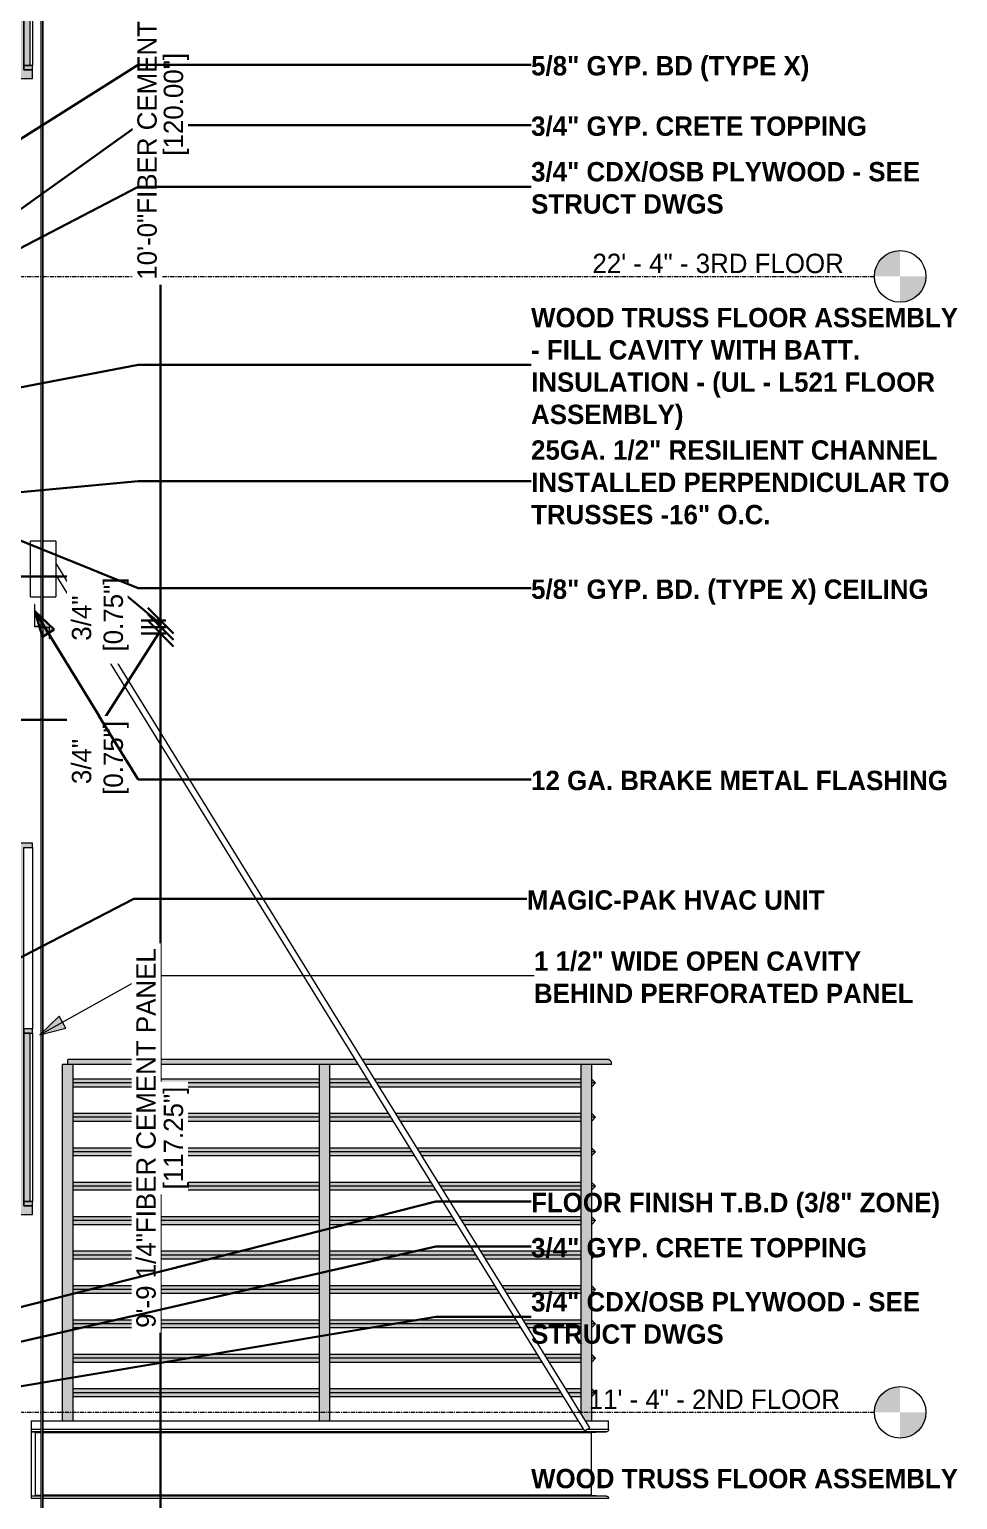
# Model space of a CAD drawing. Header units: inches. Extents: x 11989 to 12760, y -88 to 477.
# Drawn here: x 12116.5 to 12224.4, y 125.9 to 296.7 of the extents above; entities that cross this region are included whole.
import ezdxf

# ---------------------------------------------------------------- set-up
doc = ezdxf.new("R2010")
doc.units = ezdxf.units.IN
doc.header["$MEASUREMENT"] = 0
doc.linetypes.add('Grid Line 1_2_', pattern=[0.875, 0.5, -0.125, 0.125, -0.125])
for name, color, linetype, lineweight in [('A-ANNO-DIMS-1', 211, 'Continuous', 30), ('A-ANNO-NOTE', 131, 'Continuous', 9), ('A-FLOR-4', 55, 'Continuous', 9), ('A-FLOR-HRAL-1', 55, 'Continuous', 9), ('A-FLOR-HRAL-2', 254, 'Continuous', 9), ('A-FLOR-LEVL', 51, 'Continuous', 9), ('A-FLOR-LEVL-1', 51, 'Grid Line 1_2_', 9), ('A-GENM', 5, 'Continuous', 9), ('A-GENM-1', 55, 'Continuous', 9), ('A-GENM-2', 253, 'Continuous', 9), ('A-GLAZ-1', 55, 'Continuous', 9), ('A-GLAZ-2', 45, 'Continuous', 9), ('A-GLAZ-3', 151, 'Continuous', 9), ('A-WALL-5', 251, 'Continuous', 5), ('A-WALL-7', 55, 'Continuous', 9), ('A-WALL-8', 10, 'Continuous', 9), ('A-WALL-9', 113, 'Continuous', 9), ('G-ANNO-TEXT', 231, 'Continuous', 30), ('G-ANNO-TEXT-1', 231, 'Continuous', 9), ('S-BEAM-4', 55, 'Continuous', 9)]:
    doc.layers.add(name, color=color, linetype=linetype, lineweight=lineweight)
doc.styles.add('Century Gothic', font='ufonts.com_century-gothic.ttf', dxfattribs={"height": 2.25})
doc.styles.add('Century Gothic_B', font='GOTHICB.TTF', dxfattribs={"height": 2.25})
doc.dimstyles.new('OD__1_16__Tol__', dxfattribs={"dimscale": 12, "dimtxt": 2.349379, "dimasz": 0.25, "dimexe": 0.1875, "dimexo": 0.125, "dimgap": 0.03125, "dimtad": 1, "dimdec": 4, "dimrnd": 0.0625, "dimzin": 3, "dimdsep": 46, "dimlunit": 4, "dimtxsty": 'Century Gothic', "dimblk1": 'OBLIQUE', "dimblk2": 'OBLIQUE', "dimsah": 1, "dimcen": 0.09, "dimdle": 0.1875, "dimazin": 0, "dimtfac": 1, "dimtdec": 4, "dimtix": 1, "dimtmove": 0, "dimatfit": 3, "dimfxl": 1, "dimtvp": 1, "dimtfill": 1, "dimfrac": 2, "dimtolj": 1, "dimtzin": 0, "dimlwd": 30, "dimlwe": 30, "dimarcsym": 2})
doc.dimstyles.new('OD__1_16__Tol___1', dxfattribs={"dimscale": 12, "dimtxt": 2.349379, "dimasz": 0.25, "dimexe": 0.1875, "dimexo": 0.125, "dimgap": 0.03125, "dimtad": 1, "dimdec": 4, "dimrnd": 0.0625, "dimzin": 3, "dimdsep": 46, "dimlunit": 4, "dimtxsty": 'Century Gothic', "dimblk1": 'OBLIQUE', "dimblk2": 'OBLIQUE', "dimsah": 1, "dimcen": 0.09, "dimdle": 0.1875, "dimazin": 0, "dimtfac": 1, "dimtdec": 4, "dimtix": 1, "dimtmove": 1, "dimatfit": 3, "dimfxl": 1, "dimtvp": 1, "dimtfill": 1, "dimfrac": 2, "dimtolj": 1, "dimtzin": 0, "dimlwd": 30, "dimlwe": 30, "dimarcsym": 2})
pattern_1 = [(135, (11008.554, 72), (-1.0606602, -1.0606602), [])]

# ---------------------------------------------------------------- blocks, each defined once
blk = doc.blocks.new('Basic Wall _ EXT - FIBER CEMENT - LARGE - ___-2505162-WALL SECTION - AT HVAC UNITS')
at = {"layer": 'A-WALL-8'}
h = blk.add_hatch(color=256, dxfattribs=at)
h.paths.add_polyline_path([(12118.84, 225.94), (12118.84, 227.19), (12118.09, 227.25), (12118.09, 227.22), (12118.81, 227.16), (12118.81, 225.94)], flags=0)
h.paths.add_polyline_path([(12117.84, 227.24), (12117.84, 227.28), (12117.12, 227.34), (12117.12, 229.87), (12117.09, 229.87), (12117.09, 227.31), (12117.12, 227.31)], flags=0)
at = {"layer": 'A-WALL-9'}
for p, q in [((12117.09, 229.87), (12117.09, 227.31)), ((12117.12, 229.87), (12117.09, 229.87)), ((12117.12, 227.34), (12117.12, 229.87)), ((12117.09, 227.31), (12118.81, 227.16)), ((12118.84, 227.19), (12117.12, 227.34)), ((12118.81, 227.16), (12118.81, 225.94)), ((12118.81, 225.94), (12118.84, 225.94)), ((12118.84, 225.94), (12118.84, 227.19))]:
    blk.add_line(p, q, dxfattribs=at)
blk = doc.blocks.new('Perforated Panel at Magic-Pak - hvac panel - 3rd floor-2505074-WALL SECTION - AT HVAC UNITS')
at = {"layer": 'A-GLAZ-2'}
h = blk.add_hatch(dxfattribs=at)
h.set_pattern_fill('FP_2', color=256, style=0, pattern_type=2)
h.set_pattern_definition(pattern_1)
h.paths.add_polyline_path([(12118.03, 228), (12118.09, 228), (12118.09, 348), (12118.03, 348), (12118.03, 233.09)], flags=0)
at = {"layer": 'A-GLAZ-3'}
for p, q in [((12118.09, 348), (12118.03, 348)), ((12118.03, 348), (12118.03, 228)), ((12118.09, 228), (12118.09, 348)), ((12118.03, 228), (12118.09, 228))]:
    blk.add_line(p, q, dxfattribs=at)
blk = doc.blocks.new('V-Series_EWC4_SPVU_RFA_2015 - 2ND AND 3RD FLOOR-2226480-WALL SECTION - AT HVAC UNITS')
at = {"layer": 'A-GENM-2'}
for points in [[(12102.05, 291), (12116.84, 291), (12116.84, 292), (12115.84, 292), (12115.84, 333.62), (12116.84, 333.62), (12116.84, 334.12), (12087.4, 334.12), (12087.4, 310.66), (12088.06, 310.66), (12105.38, 292), (12087.65, 292), (12087.65, 294), (12087.4, 294), (12087.4, 291), (12088.06, 291)], [(12116.59, 292.5), (12116.59, 312.06), (12115.84, 312.06), (12115.84, 292.5), (12116.34, 292.5)]]:
    blk.add_hatch(color=256, dxfattribs=at).paths.add_polyline_path(points, flags=0)
h = blk.add_hatch(color=256, dxfattribs=at)
h.paths.add_polyline_path([(12115.84, 292), (12116.84, 292), (12116.84, 292.5), (12115.84, 292.5)], flags=0)
h.paths.add_polyline_path([(12115.84, 312.06), (12116.84, 312.06), (12116.84, 312.56), (12115.84, 312.56)], flags=0)
at = {"layer": 'A-GENM'}
for p, q in [((12116.84, 334.12), (12087.4, 334.12)), ((12087.4, 334.12), (12087.4, 310.66)), ((12115.84, 292), (12115.84, 333.62)), ((12115.84, 333.62), (12116.84, 333.62)), ((12116.84, 333.62), (12116.84, 334.12)), ((12115.84, 312.56), (12115.84, 312.06)), ((12116.84, 312.56), (12115.84, 312.56)), ((12115.84, 312.06), (12115.84, 292.5)), ((12116.59, 312.06), (12115.84, 312.06)), ((12115.84, 312.06), (12116.84, 312.06)), ((12116.59, 292.5), (12116.59, 312.06)), ((12116.84, 312.06), (12116.84, 312.56)), ((12087.4, 310.66), (12088.06, 310.66)), ((12088.06, 310.66), (12105.38, 292)), ((12087.65, 294), (12087.4, 294)), ((12087.4, 294), (12087.4, 291)), ((12087.65, 292), (12087.65, 294)), ((12115.84, 292.5), (12116.59, 292.5)), ((12115.84, 292.5), (12115.84, 292)), ((12116.84, 292.5), (12115.84, 292.5)), ((12116.84, 292), (12116.84, 292.5)), ((12087.4, 291), (12116.84, 291)), ((12105.38, 292), (12087.65, 292)), ((12094.4, 292), (12088.4, 292)), ((12088.4, 292), (12088.4, 291)), ((12088.4, 291), (12094.4, 291)), ((12094.4, 291), (12094.4, 292)), ((12115.84, 292), (12116.84, 292)), ((12116.84, 292), (12115.84, 292)), ((12116.84, 291), (12116.84, 292))]:
    blk.add_line(p, q, dxfattribs=at)
at = {"layer": 'A-GENM-1'}
for p, q in [((12088.4, 335.12), (12096.4, 335.12)), ((12088.4, 334.12), (12088.4, 335.12)), ((12096.4, 335.12), (12096.4, 334.12)), ((12116.84, 333.62), (12116.84, 312.56)), ((12116.84, 312.06), (12116.84, 292.5)), ((12087.4, 310.66), (12087.4, 294))]:
    blk.add_line(p, q, dxfattribs=at)
blk = doc.blocks.new('Perforated Panel at Magic-Pak - hvac panel - 2nd floor 2-2702972-WALL SECTION - AT HVAC UNITS')
at = {"layer": 'A-GLAZ-2'}
h = blk.add_hatch(dxfattribs=at)
h.set_pattern_fill('FP_2', color=256, style=0, pattern_type=2)
h.set_pattern_definition(pattern_1)
h.paths.add_polyline_path([(12118.09, 109.25), (12118.09, 226.5), (12118.03, 226.5), (12118.03, 109.25)], flags=0)
at = {"layer": 'A-GLAZ-3'}
for p, q in [((12118.09, 226.5), (12118.03, 226.5)), ((12118.03, 226.5), (12118.03, 109.25)), ((12118.09, 109.25), (12118.09, 226.5)), ((12118.03, 109.25), (12118.09, 109.25))]:
    blk.add_line(p, q, dxfattribs=at)
blk = doc.blocks.new('Railing - Baluster_01-2700443-WALL SECTION - AT HVAC UNITS')
at = {"layer": 'A-FLOR-HRAL-2'}
blk.add_hatch(color=256, dxfattribs=at).paths.add_polyline_path([(12151.4, 135), (12151.4, 176.4), (12150.21, 176.4), (12150.21, 135)], flags=0)
at = {"layer": 'A-FLOR-HRAL-1'}
for p, q in [((12150.21, 135), (12150.21, 176.4)), ((12151.4, 176.4), (12151.4, 135))]:
    blk.add_line(p, q, dxfattribs=at)
blk = doc.blocks.new('Railing - Baluster_01-V2-WALL SECTION - AT HVAC UNITS')
at = {"layer": 'A-FLOR-HRAL-2'}
blk.add_hatch(color=256, dxfattribs=at).paths.add_polyline_path([(12181.84, 135), (12181.84, 176.4), (12180.66, 176.4), (12180.66, 135.82), (12181.16, 135), (12181.67, 135)], flags=0)
at = {"layer": 'A-FLOR-HRAL-1'}
for p, q in [((12180.66, 135.82), (12180.66, 176.4)), ((12181.84, 176.4), (12181.84, 135))]:
    blk.add_line(p, q, dxfattribs=at)
blk = doc.blocks.new('Railing - Baluster_01-V3-WALL SECTION - AT HVAC UNITS')
at = {"layer": 'A-FLOR-HRAL-2'}
blk.add_hatch(color=256, dxfattribs=at).paths.add_polyline_path([(12121.54, 135), (12121.54, 176.4), (12120.36, 176.4), (12120.36, 135)], flags=0)
at = {"layer": 'A-FLOR-HRAL-1'}
for p, q in [((12120.36, 135), (12120.36, 176.4)), ((12120.95, 176.4), (12120.36, 176.4)), ((12121.54, 176.4), (12121.54, 135))]:
    blk.add_line(p, q, dxfattribs=at)
blk = doc.blocks.new('Railing - Railing-3286869-WALL SECTION - AT HVAC UNITS')
at = {"layer": 'A-FLOR-HRAL-2'}
h = blk.add_hatch(color=256, dxfattribs=at)
h.paths.add_polyline_path([(12180.66, 176.53), (12184.2, 176.53), (12184.19, 176.65), (12184.14, 176.76), (12184.06, 176.86), (12183.97, 176.94), (12183.85, 176.98), (12183.73, 177), (12155.23, 176.99), (12155.51, 176.53)], flags=0)
h.paths.add_polyline_path([(12146.31, 176.53), (12154.63, 176.53), (12154.34, 177), (12120.95, 177), (12120.95, 176.53), (12124.18, 176.53)], flags=0)
h = blk.add_hatch(color=256, dxfattribs=at)
h.paths.add_polyline_path([(12146.31, 176.4), (12154.71, 176.4), (12154.63, 176.53), (12120.95, 176.53), (12120.95, 176.4), (12124.18, 176.4)], flags=0)
h.paths.add_polyline_path([(12181.04, 176.4), (12184.2, 176.4), (12184.2, 176.53), (12155.51, 176.53), (12155.59, 176.4), (12180.66, 176.4)], flags=0)
h = blk.add_hatch(color=256, dxfattribs=at)
h.paths.add_polyline_path([(12156.91, 174.28), (12180.66, 174.28), (12180.66, 174.75), (12156.61, 174.75)], flags=0)
h.paths.add_polyline_path([(12124.18, 174.28), (12150.21, 174.28), (12150.21, 174.75), (12121.54, 174.75), (12121.54, 174.28)], flags=0)
h.paths.add_polyline_path([(12181.84, 174.28), (12182.31, 174.28), (12181.84, 174.75)], flags=0)
h.paths.add_polyline_path([(12156.02, 174.28), (12155.73, 174.75), (12151.4, 174.75), (12151.4, 174.28)], flags=0)
h = blk.add_hatch(color=256, dxfattribs=at)
h.paths.add_polyline_path([(12121.54, 173.8), (12150.21, 173.8), (12150.21, 174.28), (12121.54, 174.28)], flags=0)
h.paths.add_polyline_path([(12180.66, 173.8), (12180.66, 174.28), (12156.91, 174.28), (12157.2, 173.8)], flags=0)
h.paths.add_polyline_path([(12181.84, 173.8), (12182.31, 174.28), (12181.84, 174.28)], flags=0)
h.paths.add_polyline_path([(12151.4, 173.8), (12156.32, 173.8), (12156.02, 174.28), (12151.4, 174.28)], flags=0)
h = blk.add_hatch(color=256, dxfattribs=at)
h.paths.add_polyline_path([(12121.54, 170.28), (12150.21, 170.28), (12150.21, 170.75), (12121.54, 170.75)], flags=0)
h.paths.add_polyline_path([(12181.84, 170.28), (12182.31, 170.28), (12181.84, 170.75)], flags=0)
h.paths.add_polyline_path([(12180.66, 170.28), (12180.66, 170.75), (12159.08, 170.75), (12159.38, 170.28)], flags=0)
h.paths.add_polyline_path([(12158.49, 170.28), (12158.2, 170.75), (12151.4, 170.75), (12151.4, 170.28)], flags=0)
h = blk.add_hatch(color=256, dxfattribs=at)
h.paths.add_polyline_path([(12159.67, 169.8), (12180.66, 169.8), (12180.66, 170.28), (12159.38, 170.28)], flags=0)
h.paths.add_polyline_path([(12124.18, 169.8), (12150.21, 169.8), (12150.21, 170.28), (12121.54, 170.28), (12121.54, 169.8)], flags=0)
h.paths.add_polyline_path([(12181.84, 169.8), (12182.31, 170.28), (12181.84, 170.28)], flags=0)
h.paths.add_polyline_path([(12151.4, 169.8), (12158.79, 169.8), (12158.49, 170.28), (12151.4, 170.28)], flags=0)
h = blk.add_hatch(color=256, dxfattribs=at)
h.paths.add_polyline_path([(12121.54, 166.28), (12150.21, 166.28), (12150.21, 166.75), (12121.54, 166.75)], flags=0)
h.paths.add_polyline_path([(12181.84, 166.28), (12182.31, 166.28), (12181.84, 166.75)], flags=0)
h.paths.add_polyline_path([(12180.66, 166.28), (12180.66, 166.75), (12161.55, 166.75), (12161.85, 166.28)], flags=0)
h.paths.add_polyline_path([(12160.96, 166.28), (12160.67, 166.75), (12151.4, 166.75), (12151.4, 166.28)], flags=0)
h = blk.add_hatch(color=256, dxfattribs=at)
h.paths.add_polyline_path([(12121.54, 165.8), (12150.21, 165.8), (12150.21, 166.28), (12121.54, 166.28)], flags=0)
h.paths.add_polyline_path([(12181.84, 165.8), (12182.31, 166.28), (12181.84, 166.28)], flags=0)
h.paths.add_polyline_path([(12180.66, 165.8), (12180.66, 166.28), (12161.85, 166.28), (12162.14, 165.8)], flags=0)
h.paths.add_polyline_path([(12161.26, 165.8), (12160.96, 166.28), (12151.4, 166.28), (12151.4, 165.8)], flags=0)
h = blk.add_hatch(color=256, dxfattribs=at)
h.paths.add_polyline_path([(12121.54, 162.28), (12150.21, 162.28), (12150.21, 162.75), (12121.54, 162.75)], flags=0)
h.paths.add_polyline_path([(12180.66, 162.28), (12180.66, 162.75), (12164.02, 162.75), (12164.32, 162.28)], flags=0)
h.paths.add_polyline_path([(12181.84, 162.28), (12182.31, 162.28), (12181.84, 162.75)], flags=0)
h.paths.add_polyline_path([(12163.44, 162.28), (12163.14, 162.75), (12151.4, 162.75), (12151.4, 162.28)], flags=0)
h = blk.add_hatch(color=256, dxfattribs=at)
h.paths.add_polyline_path([(12164.61, 161.8), (12180.66, 161.8), (12180.66, 162.28), (12164.32, 162.28)], flags=0)
h.paths.add_polyline_path([(12121.54, 161.8), (12150.21, 161.8), (12150.21, 162.28), (12121.54, 162.28)], flags=0)
h.paths.add_polyline_path([(12151.4, 161.8), (12163.73, 161.8), (12163.44, 162.28), (12151.4, 162.28)], flags=0)
h.paths.add_polyline_path([(12181.84, 161.8), (12182.31, 162.28), (12181.84, 162.28)], flags=0)
h = blk.add_hatch(color=256, dxfattribs=at)
h.paths.add_polyline_path([(12121.54, 158.28), (12150.21, 158.28), (12150.21, 158.75), (12121.54, 158.75)], flags=0)
h.paths.add_polyline_path([(12180.66, 158.28), (12180.66, 158.75), (12166.49, 158.75), (12166.79, 158.28), (12168.45, 158.28)], flags=0)
h.paths.add_polyline_path([(12182.31, 158.28), (12181.84, 158.75), (12181.84, 158.28)], flags=0)
h.paths.add_polyline_path([(12151.4, 158.28), (12165.91, 158.28), (12165.61, 158.75), (12151.4, 158.75)], flags=0)
h = blk.add_hatch(color=256, dxfattribs=at)
h.paths.add_polyline_path([(12121.54, 157.8), (12150.21, 157.8), (12150.21, 158.28), (12121.54, 158.28)], flags=0)
h.paths.add_polyline_path([(12180.66, 157.8), (12180.66, 158.28), (12166.79, 158.28), (12167.08, 157.8), (12168.45, 157.8)], flags=0)
h.paths.add_polyline_path([(12151.4, 157.8), (12166.2, 157.8), (12165.91, 158.28), (12151.4, 158.28)], flags=0)
h.paths.add_polyline_path([(12181.84, 157.8), (12182.31, 158.28), (12181.84, 158.28)], flags=0)
h = blk.add_hatch(color=256, dxfattribs=at)
h.paths.add_polyline_path([(12168.38, 154.28), (12168.08, 154.75), (12151.4, 154.75), (12151.4, 154.28)], flags=0)
h.paths.add_polyline_path([(12180.66, 154.28), (12180.66, 154.75), (12168.97, 154.75), (12169.26, 154.28)], flags=0)
h.paths.add_polyline_path([(12124.18, 154.28), (12150.21, 154.28), (12150.21, 154.75), (12121.54, 154.75), (12121.54, 154.28)], flags=0)
h.paths.add_polyline_path([(12182.31, 154.28), (12181.84, 154.75), (12181.84, 154.28)], flags=0)
h = blk.add_hatch(color=256, dxfattribs=at)
h.paths.add_polyline_path([(12121.54, 153.8), (12150.21, 153.8), (12150.21, 154.28), (12121.54, 154.28)], flags=0)
h.paths.add_polyline_path([(12180.66, 153.8), (12180.66, 154.28), (12169.26, 154.28), (12169.55, 153.8)], flags=0)
h.paths.add_polyline_path([(12168.45, 153.8), (12168.67, 153.8), (12168.38, 154.28), (12151.4, 154.28), (12151.4, 153.8)], flags=0)
h.paths.add_polyline_path([(12181.84, 153.8), (12182.31, 154.28), (12181.84, 154.28)], flags=0)
h = blk.add_hatch(color=256, dxfattribs=at)
h.paths.add_polyline_path([(12181.84, 150.28), (12182.31, 150.28), (12181.84, 150.75)], flags=0)
h.paths.add_polyline_path([(12124.18, 150.28), (12150.21, 150.28), (12150.21, 150.75), (12121.54, 150.75), (12121.54, 150.28)], flags=0)
h.paths.add_polyline_path([(12180.66, 150.28), (12180.66, 150.75), (12171.44, 150.75), (12171.73, 150.28)], flags=0)
h.paths.add_polyline_path([(12170.85, 150.28), (12170.55, 150.75), (12151.4, 150.75), (12151.4, 150.28), (12168.45, 150.28)], flags=0)
h = blk.add_hatch(color=256, dxfattribs=at)
h.paths.add_polyline_path([(12121.54, 149.8), (12150.21, 149.8), (12150.21, 150.28), (12121.54, 150.28)], flags=0)
h.paths.add_polyline_path([(12180.66, 149.8), (12180.66, 150.28), (12171.73, 150.28), (12172.02, 149.8)], flags=0)
h.paths.add_polyline_path([(12151.4, 149.8), (12171.14, 149.8), (12170.85, 150.28), (12151.4, 150.28)], flags=0)
h.paths.add_polyline_path([(12181.84, 149.8), (12182.31, 150.28), (12181.84, 150.28)], flags=0)
h = blk.add_hatch(color=256, dxfattribs=at)
h.paths.add_polyline_path([(12182.31, 146.28), (12181.84, 146.75), (12181.84, 146.28)], flags=0)
h.paths.add_polyline_path([(12180.66, 146.28), (12180.66, 146.75), (12173.91, 146.75), (12174.2, 146.28)], flags=0)
h.paths.add_polyline_path([(12124.18, 146.28), (12150.21, 146.28), (12150.21, 146.75), (12121.54, 146.75), (12121.54, 146.28)], flags=0)
h.paths.add_polyline_path([(12173.32, 146.28), (12173.02, 146.75), (12151.4, 146.75), (12151.4, 146.28), (12168.45, 146.28)], flags=0)
h = blk.add_hatch(color=256, dxfattribs=at)
h.paths.add_polyline_path([(12173.61, 145.8), (12173.32, 146.28), (12151.4, 146.28), (12151.4, 145.8), (12168.45, 145.8)], flags=0)
h.paths.add_polyline_path([(12124.18, 145.8), (12150.21, 145.8), (12150.21, 146.28), (12121.54, 146.28), (12121.54, 145.8)], flags=0)
h.paths.add_polyline_path([(12181.84, 145.8), (12182.31, 146.28), (12181.84, 146.28), (12181.84, 145.88)], flags=0)
h.paths.add_polyline_path([(12180.66, 145.8), (12180.66, 146.28), (12174.2, 146.28), (12174.49, 145.8)], flags=0)
h = blk.add_hatch(color=256, dxfattribs=at)
h.paths.add_polyline_path([(12176.67, 142.28), (12180.66, 142.28), (12180.66, 142.75), (12176.38, 142.75)], flags=0)
h.paths.add_polyline_path([(12124.18, 142.28), (12150.21, 142.28), (12150.21, 142.75), (12121.54, 142.75), (12121.54, 142.28)], flags=0)
h.paths.add_polyline_path([(12168.45, 142.28), (12175.79, 142.28), (12175.5, 142.75), (12151.4, 142.75), (12151.4, 142.28)], flags=0)
h.paths.add_polyline_path([(12181.84, 142.28), (12182.31, 142.28), (12181.84, 142.75)], flags=0)
h = blk.add_hatch(color=256, dxfattribs=at)
h.paths.add_polyline_path([(12121.54, 141.8), (12150.21, 141.8), (12150.21, 142.28), (12121.54, 142.28)], flags=0)
h.paths.add_polyline_path([(12180.66, 141.8), (12180.66, 142.28), (12176.67, 142.28), (12176.96, 141.8)], flags=0)
h.paths.add_polyline_path([(12176.08, 141.8), (12175.79, 142.28), (12151.4, 142.28), (12151.4, 141.8), (12168.45, 141.8)], flags=0)
h.paths.add_polyline_path([(12181.84, 141.8), (12182.31, 142.28), (12181.84, 142.28)], flags=0)
h = blk.add_hatch(color=256, dxfattribs=at)
h.paths.add_polyline_path([(12181.84, 138.28), (12182.31, 138.28), (12181.84, 138.75)], flags=0)
h.paths.add_polyline_path([(12124.18, 138.28), (12150.21, 138.28), (12150.21, 138.75), (12121.54, 138.75), (12121.54, 138.28)], flags=0)
h.paths.add_polyline_path([(12180.66, 138.28), (12180.66, 138.75), (12178.85, 138.75), (12179.14, 138.28)], flags=0)
h.paths.add_polyline_path([(12178.26, 138.28), (12177.97, 138.75), (12151.4, 138.75), (12151.4, 138.28), (12168.45, 138.28)], flags=0)
h = blk.add_hatch(color=256, dxfattribs=at)
h.paths.add_polyline_path([(12179.43, 137.8), (12180.66, 137.8), (12180.66, 138.28), (12179.14, 138.28)], flags=0)
h.paths.add_polyline_path([(12124.18, 137.8), (12150.21, 137.8), (12150.21, 138.28), (12121.54, 138.28), (12121.54, 137.8)], flags=0)
h.paths.add_polyline_path([(12168.45, 137.8), (12178.55, 137.8), (12178.26, 138.28), (12151.4, 138.28), (12151.4, 137.8)], flags=0)
h.paths.add_polyline_path([(12181.84, 137.8), (12182.31, 138.28), (12181.84, 138.28)], flags=0)
at = {"layer": 'A-FLOR-HRAL-1'}
for p, q in [((12154.34, 177), (12120.95, 177)), ((12120.95, 176.53), (12120.95, 177)), ((12120.95, 176.4), (12120.95, 176.53)), ((12154.71, 176.4), (12120.95, 176.4)), ((12183.73, 177), (12155.22, 177)), ((12184.2, 176.4), (12155.59, 176.4)), ((12184.2, 176.4), (12184.2, 176.53)), ((12121.54, 174.75), (12150.21, 174.75)), ((12150.21, 174.28), (12121.54, 174.28)), ((12151.4, 174.75), (12155.73, 174.75)), ((12156.02, 174.28), (12151.4, 174.28)), ((12156.61, 174.75), (12180.66, 174.75)), ((12180.66, 174.28), (12156.91, 174.28)), ((12182.31, 174.28), (12181.84, 174.75)), ((12181.84, 173.8), (12182.31, 174.28)), ((12182.31, 174.28), (12181.84, 174.28)), ((12150.21, 173.8), (12121.54, 173.8)), ((12156.32, 173.8), (12151.4, 173.8)), ((12180.66, 173.8), (12157.2, 173.8)), ((12121.54, 170.75), (12150.21, 170.75)), ((12150.21, 170.28), (12121.54, 170.28)), ((12150.21, 169.8), (12121.54, 169.8)), ((12151.4, 170.75), (12158.2, 170.75)), ((12158.49, 170.28), (12151.4, 170.28)), ((12158.79, 169.8), (12151.4, 169.8)), ((12159.08, 170.75), (12180.66, 170.75)), ((12180.66, 170.28), (12159.38, 170.28)), ((12180.66, 169.8), (12159.67, 169.8)), ((12182.31, 170.28), (12181.84, 170.75)), ((12181.84, 169.8), (12182.31, 170.28)), ((12182.31, 170.28), (12181.84, 170.28)), ((12121.54, 166.75), (12150.21, 166.75)), ((12150.21, 166.28), (12121.54, 166.28)), ((12150.21, 165.8), (12121.54, 165.8)), ((12151.4, 166.75), (12160.67, 166.75)), ((12160.96, 166.28), (12151.4, 166.28)), ((12161.26, 165.8), (12151.4, 165.8)), ((12161.55, 166.75), (12180.66, 166.75)), ((12180.66, 166.28), (12161.85, 166.28)), ((12180.66, 165.8), (12162.14, 165.8)), ((12182.31, 166.28), (12181.84, 166.75)), ((12181.84, 165.8), (12182.31, 166.28)), ((12182.31, 166.28), (12181.84, 166.28)), ((12121.54, 162.75), (12150.21, 162.75)), ((12151.4, 162.75), (12163.14, 162.75)), ((12164.02, 162.75), (12180.66, 162.75)), ((12182.31, 162.28), (12181.84, 162.75)), ((12150.21, 162.28), (12121.54, 162.28)), ((12150.21, 161.8), (12121.54, 161.8)), ((12163.44, 162.28), (12151.4, 162.28)), ((12163.73, 161.8), (12151.4, 161.8)), ((12180.66, 162.28), (12164.32, 162.28)), ((12180.66, 161.8), (12164.61, 161.8)), ((12181.84, 161.8), (12182.31, 162.28)), ((12182.31, 162.28), (12181.84, 162.28)), ((12121.54, 158.75), (12150.21, 158.75)), ((12150.21, 158.28), (12121.54, 158.28)), ((12150.21, 157.8), (12121.54, 157.8)), ((12151.4, 158.75), (12165.61, 158.75)), ((12165.91, 158.28), (12151.4, 158.28)), ((12166.2, 157.8), (12151.4, 157.8)), ((12166.49, 158.75), (12180.66, 158.75)), ((12180.66, 158.28), (12166.79, 158.28)), ((12180.66, 157.8), (12167.08, 157.8)), ((12182.31, 158.28), (12181.84, 158.75)), ((12181.84, 157.8), (12182.31, 158.28)), ((12182.31, 158.28), (12181.84, 158.28)), ((12121.54, 154.75), (12150.21, 154.75)), ((12150.21, 154.28), (12121.54, 154.28)), ((12150.21, 153.8), (12121.54, 153.8)), ((12151.4, 154.75), (12168.08, 154.75)), ((12168.38, 154.28), (12151.4, 154.28)), ((12168.67, 153.8), (12151.4, 153.8)), ((12168.97, 154.75), (12180.66, 154.75)), ((12180.66, 154.28), (12169.26, 154.28)), ((12180.66, 153.8), (12169.55, 153.8)), ((12182.31, 154.28), (12181.84, 154.75)), ((12181.84, 153.8), (12182.31, 154.28)), ((12182.31, 154.28), (12181.84, 154.28)), ((12121.54, 150.75), (12150.21, 150.75)), ((12151.4, 150.75), (12170.55, 150.75)), ((12171.44, 150.75), (12180.66, 150.75)), ((12182.31, 150.28), (12181.84, 150.75)), ((12150.21, 150.28), (12121.54, 150.28)), ((12150.21, 149.8), (12121.54, 149.8)), ((12170.85, 150.28), (12151.4, 150.28)), ((12171.14, 149.8), (12151.4, 149.8)), ((12180.66, 150.28), (12171.73, 150.28)), ((12180.66, 149.8), (12172.02, 149.8)), ((12181.84, 149.8), (12182.31, 150.28)), ((12182.31, 150.28), (12181.84, 150.28)), ((12121.54, 146.75), (12150.21, 146.75)), ((12150.21, 146.28), (12121.54, 146.28)), ((12150.21, 145.8), (12121.54, 145.8)), ((12151.4, 146.75), (12173.02, 146.75)), ((12173.32, 146.28), (12151.4, 146.28)), ((12173.61, 145.8), (12151.4, 145.8)), ((12173.9, 146.75), (12180.66, 146.75)), ((12180.66, 146.28), (12174.2, 146.28)), ((12180.66, 145.8), (12174.49, 145.8)), ((12182.31, 146.28), (12181.84, 146.75)), ((12181.84, 145.8), (12182.31, 146.28)), ((12182.31, 146.28), (12181.84, 146.28)), ((12121.54, 142.75), (12150.21, 142.75)), ((12150.21, 142.28), (12121.54, 142.28)), ((12150.21, 141.8), (12121.54, 141.8)), ((12151.4, 142.75), (12175.5, 142.75)), ((12175.79, 142.28), (12151.4, 142.28)), ((12176.08, 141.8), (12151.4, 141.8)), ((12176.38, 142.75), (12180.66, 142.75)), ((12180.66, 142.28), (12176.67, 142.28)), ((12180.66, 141.8), (12176.96, 141.8)), ((12182.31, 142.28), (12181.84, 142.75)), ((12181.84, 141.8), (12182.31, 142.28)), ((12182.31, 142.28), (12181.84, 142.28)), ((12121.54, 138.75), (12150.21, 138.75)), ((12151.4, 138.75), (12177.97, 138.75)), ((12178.85, 138.75), (12180.66, 138.75)), ((12182.31, 138.28), (12181.84, 138.75)), ((12150.21, 138.28), (12121.54, 138.28)), ((12150.21, 137.8), (12121.54, 137.8)), ((12178.26, 138.28), (12151.4, 138.28)), ((12178.55, 137.8), (12151.4, 137.8)), ((12180.66, 138.28), (12179.14, 138.28)), ((12180.66, 137.8), (12179.43, 137.8)), ((12181.84, 137.8), (12182.31, 138.28)), ((12182.31, 138.28), (12181.84, 138.28))]:
    blk.add_line(p, q, dxfattribs=at)
blk.add_open_spline([(12184.2, 176.53), (12184.2, 176.57), (12184.19, 176.63), (12184.17, 176.71), (12184.14, 176.76), (12184.11, 176.81), (12184.08, 176.84), (12184.06, 176.87), (12184.02, 176.9), (12183.97, 176.93), (12183.94, 176.95), (12183.9, 176.97), (12183.83, 176.99), (12183.77, 177), (12183.73, 177)], degree=3, knots=[0, 0, 0, 0, 0.166667, 0.25, 0.333333, 0.416667, 0.458333, 0.5, 0.583333, 0.666667, 0.708333, 0.75, 0.833333, 1, 1, 1, 1], dxfattribs=at)
for name in ['Railing - Baluster_01-V3-WALL SECTION - AT HVAC UNITS', 'Railing - Baluster_01-2700443-WALL SECTION - AT HVAC UNITS', 'Railing - Baluster_01-V2-WALL SECTION - AT HVAC UNITS']:
    blk.add_blockref(name, (0, 0))
blk = doc.blocks.new('Walls 15 - Walls 1-3286814-WALL SECTION - AT HVAC UNITS')
at = {"layer": 'S-BEAM-4'}
for p, q in [((12117.84, 237.25), (12116.64, 237.25)), ((12116.64, 234), (12116.64, 237.25)), ((12119.58, 237.25), (12118.09, 237.25)), ((12119.58, 237.25), (12119.58, 234)), ((12181.67, 134.18), (12119.58, 234.71)), ((12116.64, 230.75), (12116.64, 234)), ((12119.58, 234), (12119.58, 230.75)), ((12119.58, 233.28), (12181.03, 133.79)), ((12116.64, 230.75), (12117.84, 230.75)), ((12118.09, 230.75), (12119.58, 230.75)), ((12181.35, 133.99), (12181.04, 133.8)), ((12181.63, 134.16), (12181.35, 133.99))]:
    blk.add_line(p, q, dxfattribs=at)
blk = doc.blocks.new('Walls 19 - Walls 3-3286838-WALL SECTION - AT HVAC UNITS')
at = {"layer": 'A-WALL-7'}
for p, q in [((12117.84, 134), (12116.7, 134)), ((12116.7, 134), (12116.7, 133.73)), ((12116.7, 133.73), (12117.84, 133.73)), ((12117.84, 133.73), (12116.7, 133.73)), ((12116.7, 133.73), (12116.7, 133.65)), ((12116.7, 133.66), (12116.7, 126.34)), ((12117.19, 133.61), (12117.84, 133.65)), ((12117.19, 126.39), (12117.19, 133.61)), ((12180.96, 134), (12118.09, 134)), ((12118.09, 133.73), (12183.57, 133.73)), ((12183.57, 133.73), (12118.09, 133.73)), ((12181.8, 133.61), (12118.09, 133.61)), ((12183.84, 134), (12181.37, 134)), ((12183.57, 133.73), (12181.8, 133.61)), ((12181.8, 133.61), (12181.8, 126.39)), ((12116.7, 126.35), (12116.7, 126.27)), ((12117.84, 126.27), (12116.7, 126.27)), ((12117.84, 126.27), (12116.7, 126.27)), ((12116.7, 126.27), (12116.7, 126)), ((12117.84, 126), (12116.7, 126)), ((12117.84, 126.35), (12117.19, 126.39)), ((12181.8, 126.39), (12118.09, 126.39)), ((12183.57, 126.27), (12118.09, 126.27)), ((12183.57, 126.27), (12118.09, 126.27)), ((12183.84, 126), (12118.09, 126)), ((12181.8, 126.39), (12183.57, 126.27))]:
    blk.add_line(p, q, dxfattribs=at)
for points, knots in [([(12183.84, 134), (12183.84, 133.98), (12183.83, 133.94), (12183.82, 133.9), (12183.8, 133.86), (12183.79, 133.84), (12183.77, 133.82), (12183.76, 133.8), (12183.74, 133.79), (12183.72, 133.77), (12183.7, 133.76), (12183.67, 133.75), (12183.63, 133.73), (12183.59, 133.73), (12183.57, 133.73)], [-1, -1, -1, -1, -0.833333, -0.75, -0.666667, -0.583333, -0.541667, -0.5, -0.416667, -0.375, -0.333333, -0.25, -0.166667, 0, 0, 0, 0]), ([(12183.57, 126.27), (12183.59, 126.27), (12183.63, 126.27), (12183.67, 126.25), (12183.7, 126.24), (12183.72, 126.23), (12183.74, 126.21), (12183.76, 126.2), (12183.77, 126.18), (12183.79, 126.16), (12183.8, 126.14), (12183.82, 126.1), (12183.83, 126.06), (12183.84, 126.02), (12183.84, 126)], [-1, -1, -1, -1, -0.833333, -0.75, -0.666667, -0.625, -0.583333, -0.5, -0.458333, -0.416667, -0.333333, -0.25, -0.166667, 0, 0, 0, 0])]:
    blk.add_open_spline(points, degree=3, knots=knots, dxfattribs=at)
blk = doc.blocks.new('Level - Level Head - Circle-50818-WALL SECTION - AT HVAC UNITS')
at = {"layer": 'A-FLOR-LEVL'}
h = blk.add_hatch(color=256, dxfattribs=at)
edge = h.paths.add_edge_path(flags=0)
edge.add_line((12217.75, 0), (12214.75, 0))
edge.add_arc((12217.75, 0), 3, 90, 180, ccw=False)
edge.add_line((12217.75, 3), (12217.75, 0))
h = blk.add_hatch(color=256, dxfattribs=at)
edge = h.paths.add_edge_path(flags=0)
edge.add_line((12217.75, -3), (12217.75, 0))
edge.add_line((12217.75, 0), (12220.75, 0))
edge.add_arc((12217.75, 0), 3, 270, 360, ccw=False)
blk.add_circle((12217.75, 0), 3, dxfattribs=at)
blk = doc.blocks.new('_Oblique')
at = {"color": 0, "linetype": 'ByBlock', "lineweight": -2}
blk.add_line((-0.5, -0.5), (0.5, 0.5), dxfattribs=at)
blk = doc.blocks.new('DIMBLOCK4-WALL SECTION - AT HVAC UNITS')
at = {"layer": 'A-ANNO-DIMS-1', "color": 0, "lineweight": 30, "transparency": 16777216}
for p, q in [((12131.75, 350.25), (12131.75, 225.75)), ((12132.37, 348), (12129.5, 348)), ((12132.37, 228), (12129.5, 228))]:
    blk.add_line(p, q, dxfattribs=at)
at = {"layer": 'Defpoints', "color": 0, "transparency": 16777216}
for p in [(12133.87, 348), (12131.75, 228), (12133.87, 228)]:
    blk.add_point(p, dxfattribs=at)
at = {"layer": 'A-ANNO-DIMS-1', "color": 0, "lineweight": 30, "transparency": 16777216, "xscale": 3, "yscale": 3, "zscale": 3}
for p, rotation in [((12131.75, 348), 90), ((12131.75, 228), 270)]:
    blk.add_blockref('_Oblique', p, dxfattribs=dict(at, rotation=rotation))
at = {"layer": 'A-ANNO-DIMS-1', "color": 0, "transparency": 16777216, "insert": (12130.19, 288), "char_height": 2.25, "attachment_point": 5, "rotation": 90, "style": 'Century Gothic', "bg_fill": 3, "box_fill_scale": 1.25, "bg_fill_color": 256, "bg_fill_true_color": 13158600, "bg_fill_transparency": 0}
blk.add_mtext('\\A1;10\'-0"FIBER CEMENT PANEL', dxfattribs=at)
at = {"layer": 'A-ANNO-DIMS-1', "color": 0, "transparency": 16777216, "insert": (12133.58, 288), "char_height": 2.25, "attachment_point": 5, "rotation": 90, "style": 'Century Gothic', "bg_fill": 3, "box_fill_scale": 1.25, "bg_fill_color": 256, "bg_fill_true_color": 13158600, "bg_fill_transparency": 0}
blk.add_mtext('\\A1;[120.00"]', dxfattribs=at)
blk = doc.blocks.new('DIMBLOCK5-WALL SECTION - AT HVAC UNITS')
at = {"layer": 'A-ANNO-DIMS-1', "color": 0, "lineweight": 30, "transparency": 16777216}
for p, q in [((12125.12, 233.12), (12114.7, 233.12)), ((12131.75, 227.62), (12125.12, 233.12)), ((12131.75, 230.25), (12131.75, 225)), ((12132.37, 228), (12129.5, 228)), ((12132.37, 227.25), (12129.5, 227.25))]:
    blk.add_line(p, q, dxfattribs=at)
at = {"layer": 'Defpoints', "color": 0, "transparency": 16777216}
for p in [(12131.75, 227.25), (12133.87, 228), (12133.87, 227.25)]:
    blk.add_point(p, dxfattribs=at)
at = {"layer": 'A-ANNO-DIMS-1', "color": 0, "lineweight": 30, "transparency": 16777216, "xscale": 3, "yscale": 3, "zscale": 3}
for p, rotation in [((12131.75, 228), 90), ((12131.75, 227.25), 270)]:
    blk.add_blockref('_Oblique', p, dxfattribs=dict(at, rotation=rotation))
at = {"layer": 'A-ANNO-DIMS-1', "color": 0, "transparency": 16777216, "insert": (12124.74, 228.29), "char_height": 2.25, "attachment_point": 5, "rotation": 90, "line_spacing_factor": 0.984502, "style": 'Century Gothic', "bg_fill": 3, "box_fill_scale": 1.25, "bg_fill_color": 256, "bg_fill_true_color": 13158600, "bg_fill_transparency": 0}
blk.add_mtext('\\A1;3/4"\\P [0.75"]', dxfattribs=at)
blk = doc.blocks.new('DIMBLOCK6-WALL SECTION - AT HVAC UNITS')
at = {"layer": 'A-ANNO-DIMS-1', "color": 0, "lineweight": 30, "transparency": 16777216}
for p, q in [((12131.75, 229.5), (12131.75, 224.25)), ((12132.37, 227.25), (12129.5, 227.25)), ((12131.75, 226.87), (12125.12, 216.47)), ((12132.37, 226.5), (12129.5, 226.5)), ((12125.12, 216.47), (12114.7, 216.47))]:
    blk.add_line(p, q, dxfattribs=at)
at = {"layer": 'Defpoints', "color": 0, "transparency": 16777216}
for p in [(12133.87, 227.25), (12131.75, 226.5), (12133.87, 226.5)]:
    blk.add_point(p, dxfattribs=at)
at = {"layer": 'A-ANNO-DIMS-1', "color": 0, "lineweight": 30, "transparency": 16777216, "xscale": 3, "yscale": 3, "zscale": 3}
for p, rotation in [((12131.75, 227.25), 90), ((12131.75, 226.5), 270)]:
    blk.add_blockref('_Oblique', p, dxfattribs=dict(at, rotation=rotation))
at = {"layer": 'A-ANNO-DIMS-1', "color": 0, "transparency": 16777216, "insert": (12124.74, 211.63), "char_height": 2.25, "attachment_point": 5, "rotation": 90, "line_spacing_factor": 0.984502, "style": 'Century Gothic', "bg_fill": 3, "box_fill_scale": 1.25, "bg_fill_color": 256, "bg_fill_true_color": 13158600, "bg_fill_transparency": 0}
blk.add_mtext('\\A1;3/4"\\P [0.75"]', dxfattribs=at)
blk = doc.blocks.new('DIMBLOCK7-WALL SECTION - AT HVAC UNITS')
at = {"layer": 'A-ANNO-DIMS-1', "color": 0, "lineweight": 30, "transparency": 16777216}
for p, q in [((12131.75, 228.75), (12131.75, 107)), ((12132.37, 226.5), (12129.5, 226.5)), ((12132.37, 109.25), (12129.5, 109.25))]:
    blk.add_line(p, q, dxfattribs=at)
at = {"layer": 'Defpoints', "color": 0, "transparency": 16777216}
for p in [(12133.87, 226.5), (12131.75, 109.25), (12133.87, 109.25)]:
    blk.add_point(p, dxfattribs=at)
at = {"layer": 'A-ANNO-DIMS-1', "color": 0, "lineweight": 30, "transparency": 16777216, "xscale": 3, "yscale": 3, "zscale": 3}
for p, rotation in [((12131.75, 226.5), 90), ((12131.75, 109.25), 270)]:
    blk.add_blockref('_Oblique', p, dxfattribs=dict(at, rotation=rotation))
at = {"layer": 'A-ANNO-DIMS-1', "color": 0, "transparency": 16777216, "insert": (12130.07, 167.87), "char_height": 2.25, "attachment_point": 5, "rotation": 90, "style": 'Century Gothic', "bg_fill": 3, "box_fill_scale": 1.25, "bg_fill_color": 256, "bg_fill_true_color": 13158600, "bg_fill_transparency": 0}
blk.add_mtext('\\A1;9\'-9 1/4"FIBER CEMENT PANEL', dxfattribs=at)
at = {"layer": 'A-ANNO-DIMS-1', "color": 0, "transparency": 16777216, "insert": (12133.58, 167.87), "char_height": 2.25, "attachment_point": 5, "rotation": 90, "style": 'Century Gothic', "bg_fill": 3, "box_fill_scale": 1.25, "bg_fill_color": 256, "bg_fill_true_color": 13158600, "bg_fill_transparency": 0}
blk.add_mtext('\\A1;[117.25"]', dxfattribs=at)

msp = doc.modelspace()

# ---------------------------------------------------------------- hatches: boundary and pattern name
at = {"layer": 'A-ANNO-NOTE'}
msp.add_hatch(color=256, dxfattribs=at).paths.add_polyline_path([(12117.72172, 179.86902), (12120.73313, 180.629), (12119.94969, 182.03289)], flags=0)
at = {"layer": 'A-WALL-5'}
h = msp.add_hatch(color=256, dxfattribs=at)
h.paths.add_polyline_path([(12117.8394, 226.5), (12118.0894, 226.5), (12118.0894, 228), (12117.8394, 228)], flags=0)
h.paths.add_polyline_path([(12118.0269, 348), (12118.0894, 348), (12118.0894, 349.5), (12117.8394, 349.5), (12117.8394, 348)], flags=0)

# ---------------------------------------------------------------- linework, layer by layer
at = {"layer": 'A-ANNO-NOTE'}
for p, q in [((12117.72172, 179.86902), (12130.08404, 186.76784)), ((12130.08404, 186.76784), (12175.17199, 186.76784)), ((12119.94969, 182.03289), (12117.72172, 179.86902)), ((12120.73313, 180.629), (12119.94969, 182.03289)), ((12117.72172, 179.86902), (12120.73313, 180.629))]:
    msp.add_line(p, q, dxfattribs=at)
at = {"layer": 'A-FLOR-4'}
for p, q in [((12116.7016, 135), (12117.8394, 135)), ((12116.7016, 135), (12116.7016, 134)), ((12118.0894, 135), (12180.34105, 135)), ((12181.10447, 135), (12183.8394, 135)), ((12183.8394, 134), (12183.8394, 135)), ((12117.8394, 134), (12116.7016, 134)), ((12180.95868, 134), (12118.0894, 134)), ((12183.8394, 134), (12181.37301, 134))]:
    msp.add_line(p, q, dxfattribs=at)
at = {"layer": 'A-FLOR-LEVL-1'}
for p, q in [((11989.35592, 268), (12214.74527, 268)), ((11989.35592, 136), (12214.74527, 136))]:
    msp.add_line(p, q, dxfattribs=at)
at = {"layer": 'A-WALL-7'}
msp.add_line((12117.8394, 349.75), (12117.8394, 111.75), dxfattribs=at)
at = {"layer": 'A-WALL-9'}
for p, q in [((12118.0894, 228), (12117.8394, 228)), ((12118.0894, 226.5), (12118.0894, 228)), ((12117.8394, 226.5), (12118.0894, 226.5))]:
    msp.add_line(p, q, dxfattribs=at)
at = {"layer": 'G-ANNO-TEXT'}
for p, q in [((12103.53615, 267.28528), (12129.12895, 285.58773)), ((12129.12895, 285.58773), (12174.83431, 285.58773)), ((12163.74166, 160.50426), (12174.83431, 160.50426)), ((12163.74166, 155.25452), (12174.83431, 155.25452)), ((12163.74166, 147.09039), (12174.83431, 147.09039))]:
    msp.add_line(p, q, dxfattribs=at)

# ---------------------------------------------------------------- block references
at = {"layer": 'A-FLOR-HRAL-1'}
msp.add_blockref('Railing - Railing-3286869-WALL SECTION - AT HVAC UNITS', (0, 0), dxfattribs=at)
at = {"layer": 'A-FLOR-LEVL'}
for p in [(0, 268), (0, 136)]:
    msp.add_blockref('Level - Level Head - Circle-50818-WALL SECTION - AT HVAC UNITS', p, dxfattribs=at)
at = {"layer": 'A-GENM-1'}
for p in [(0, 0), (0, -132)]:
    msp.add_blockref('V-Series_EWC4_SPVU_RFA_2015 - 2ND AND 3RD FLOOR-2226480-WALL SECTION - AT HVAC UNITS', p, dxfattribs=at)
at = {"layer": 'A-GLAZ-1'}
for name in ['Perforated Panel at Magic-Pak - hvac panel - 3rd floor-2505074-WALL SECTION - AT HVAC UNITS', 'Perforated Panel at Magic-Pak - hvac panel - 2nd floor 2-2702972-WALL SECTION - AT HVAC UNITS']:
    msp.add_blockref(name, (0, 0), dxfattribs=at)
at = {"layer": 'A-WALL-7'}
for name in ['Basic Wall _ EXT - FIBER CEMENT - LARGE - ___-2505162-WALL SECTION - AT HVAC UNITS', 'Walls 19 - Walls 3-3286838-WALL SECTION - AT HVAC UNITS']:
    msp.add_blockref(name, (0, 0), dxfattribs=at)
at = {"layer": 'S-BEAM-4'}
msp.add_blockref('Walls 15 - Walls 1-3286814-WALL SECTION - AT HVAC UNITS', (0, 0), dxfattribs=at)

# ---------------------------------------------------------------- texts
at = {"layer": 'A-ANNO-NOTE', "char_height": 2.25, "attachment_point": 1, "style": 'Century Gothic_B'}
for s, insert, width in [('1 1/2" WIDE OPEN CAVITY', (12175.17199, 189.55389), 47.34375), ('BEHIND PERFORATED PANEL', (12175.17199, 185.80389), 50.52525)]:
    msp.add_mtext(s, dxfattribs=dict(at, insert=insert, width=width))
at = {"layer": 'A-FLOR-LEVL', "char_height": 2.25, "attachment_point": 1, "style": 'Century Gothic'}
for s, insert, width in [('22\' - 4" - 3RD FLOOR', (12181.96442, 270.6377), 36.28425), ('11\' - 4" - 2ND FLOOR', (12181.52977, 138.6377), 36.8145)]:
    msp.add_mtext(s, dxfattribs=dict(at, insert=insert, width=width))
at = {"layer": 'G-ANNO-TEXT-1', "char_height": 2.25, "attachment_point": 1, "style": 'Century Gothic_B'}
for s, insert, width in [('5/8" GYP. BD (TYPE X)', (12174.83431, 293.60291), 39.46575), ('3/4" GYP. CRETE TOPPING', (12174.83431, 286.58833), 47.04075), ('3/4" CDX/OSB PLYWOOD - SEE', (12174.83431, 281.2951), 56.2065), ('STRUCT DWGS', (12174.83431, 277.5451), 25.6035), ('WOOD TRUSS FLOOR ASSEMBLY', (12174.83431, 264.3417), 57.49425), ('- FILL CAVITY WITH BATT.', (12174.83431, 260.5917), 43.935), ('INSULATION - (UL - L521 FLOOR', (12174.83431, 256.8417), 56.43375), ('ASSEMBLY)', (12174.83431, 253.0917), 20.301), ('25GA. 1/2" RESILIENT CHANNEL', (12174.83431, 248.94771), 56.964), ('INSTALLED PERPENDICULAR TO', (12174.83431, 245.19771), 55.2975), ('TRUSSES -16" O.C.', (12174.83431, 241.44771), 32.421), ('5/8" GYP. BD. (TYPE X) CEILING', (12174.83431, 232.77738), 56.58525), ('12 GA. BRAKE METAL FLASHING', (12174.83431, 210.55066), 57.64575), ('MAGIC-PAK HVAC UNIT', (12174.35478, 196.65783), 44.238), ('FLOOR FINISH T.B.D (3/8" ZONE)', (12174.83431, 161.50485), 57.267), ('3/4" GYP. CRETE TOPPING', (12174.83431, 156.25511), 47.04075), ('3/4" CDX/OSB PLYWOOD - SEE', (12174.83431, 149.96657), 56.2065), ('STRUCT DWGS', (12174.83431, 146.21657), 25.6035), ('WOOD TRUSS FLOOR ASSEMBLY', (12174.83431, 129.42984), 57.49425)]:
    msp.add_mtext(s, dxfattribs=dict(at, insert=insert, width=width))

# ---------------------------------------------------------------- next in the draw order: dimensions: what is measured, and where the dimension line sits
at = {"layer": 'A-ANNO-DIMS-1'}
dim = msp.add_linear_dim(base=(12131.74854, 228), p1=(12133.86986, 348), p2=(12133.86986, 228), angle=90, dimstyle='OD__1_16__Tol__', override={"dimpost": '<>FIBER CEMENT PANEL\\X', "dimfxl": 120}, dxfattribs=at)
dim.commit()
dim.dimension.update_dxf_attribs({"geometry": 'DIMBLOCK4-WALL SECTION - AT HVAC UNITS', "text_midpoint": (12131.74854, 288)})

# ---------------------------------------------------------------- next in the draw order: linework, layer by layer
at = {"layer": 'G-ANNO-TEXT'}
for p, q in [((12109.73409, 280.36832), (12129.12895, 292.60232)), ((12129.12895, 292.60232), (12174.83431, 292.60232)), ((12106.32066, 266.51046), (12129.12895, 278.41892)), ((12129.12895, 278.41892), (12174.83431, 278.41892)), ((12094.10289, 251.05009), (12129.12895, 257.71434)), ((12129.12895, 257.71434), (12174.83431, 257.71434)), ((12101.77849, 241.67811), (12129.12895, 244.19593)), ((12129.12895, 244.19593), (12174.83431, 244.19593))]:
    msp.add_line(p, q, dxfattribs=at)

# ---------------------------------------------------------------- next in the draw order: dimensions: what is measured, and where the dimension line sits
at = {"layer": 'A-ANNO-DIMS-1'}
dim = msp.add_linear_dim(base=(12131.74854, 227.25), p1=(12133.86986, 228), p2=(12133.86986, 227.25), angle=90, dimstyle='OD__1_16__Tol___1', override={"dimpost": '<>\\X', "dimfxl": 0.75}, dxfattribs=at)
dim.commit()
dim.dimension.update_dxf_attribs({"geometry": 'DIMBLOCK5-WALL SECTION - AT HVAC UNITS', "text_midpoint": (12124.74202, 233.12165), "dimtype": 160, "text_rotation": 90})

# ---------------------------------------------------------------- next in the draw order: linework, layer by layer
at = {"layer": 'G-ANNO-TEXT'}
for p, q in [((12105.96548, 241.11089), (12129.12895, 231.77679)), ((12129.12895, 231.77679), (12174.83431, 231.77679))]:
    msp.add_line(p, q, dxfattribs=at)

# ---------------------------------------------------------------- next in the draw order: dimensions: what is measured, and where the dimension line sits
at = {"layer": 'A-ANNO-DIMS-1'}
dim = msp.add_linear_dim(base=(12131.74854, 226.5), p1=(12133.86986, 227.25), p2=(12133.86986, 226.5), angle=90, dimstyle='OD__1_16__Tol___1', override={"dimpost": '<>\\X', "dimfxl": 0.75}, dxfattribs=at)
dim.commit()
dim.dimension.update_dxf_attribs({"geometry": 'DIMBLOCK6-WALL SECTION - AT HVAC UNITS', "text_midpoint": (12124.74202, 216.46824), "dimtype": 160, "text_rotation": 90})

# ---------------------------------------------------------------- next in the draw order: hatches: boundary and pattern name
at = {"layer": 'G-ANNO-TEXT'}
msp.add_hatch(color=256, dxfattribs=at).paths.add_polyline_path([(12117.12653, 229.08495), (12118.01211, 226.10806), (12119.38191, 226.94968)], flags=0)

# ---------------------------------------------------------------- next in the draw order: linework, layer by layer
for p, q in [((12117.12653, 229.08495), (12118.01211, 226.10806)), ((12119.38191, 226.94968), (12117.12653, 229.08495)), ((12118.01211, 226.10806), (12119.38191, 226.94968))]:
    msp.add_line(p, q, dxfattribs=at)

# ---------------------------------------------------------------- next in the draw order: dimensions: what is measured, and where the dimension line sits
at = {"layer": 'A-ANNO-DIMS-1'}
dim = msp.add_linear_dim(base=(12131.74854, 109.25), p1=(12133.86986, 226.5), p2=(12133.86986, 109.25), angle=90, dimstyle='OD__1_16__Tol__', override={"dimpost": '<>FIBER CEMENT PANEL\\X', "dimfxl": 117.25}, dxfattribs=at)
dim.commit()
dim.dimension.update_dxf_attribs({"geometry": 'DIMBLOCK7-WALL SECTION - AT HVAC UNITS', "text_midpoint": (12131.74854, 167.875)})

# ---------------------------------------------------------------- next in the draw order: linework, layer by layer
at = {"layer": 'G-ANNO-TEXT'}
for p, q in [((12117.12653, 229.08495), (12129.12895, 209.55007)), ((12129.12895, 209.55007), (12174.83431, 209.55007)), ((12109.82667, 185.93857), (12128.64943, 195.65724)), ((12128.64943, 195.65724), (12174.35478, 195.65724)), ((12066.57749, 135.7917), (12163.74166, 160.50426)), ((12076.81849, 135.34253), (12163.74166, 155.25452)), ((12088.94534, 134.58071), (12163.74166, 147.09039))]:
    msp.add_line(p, q, dxfattribs=at)

doc.saveas('drawing.dxf')
